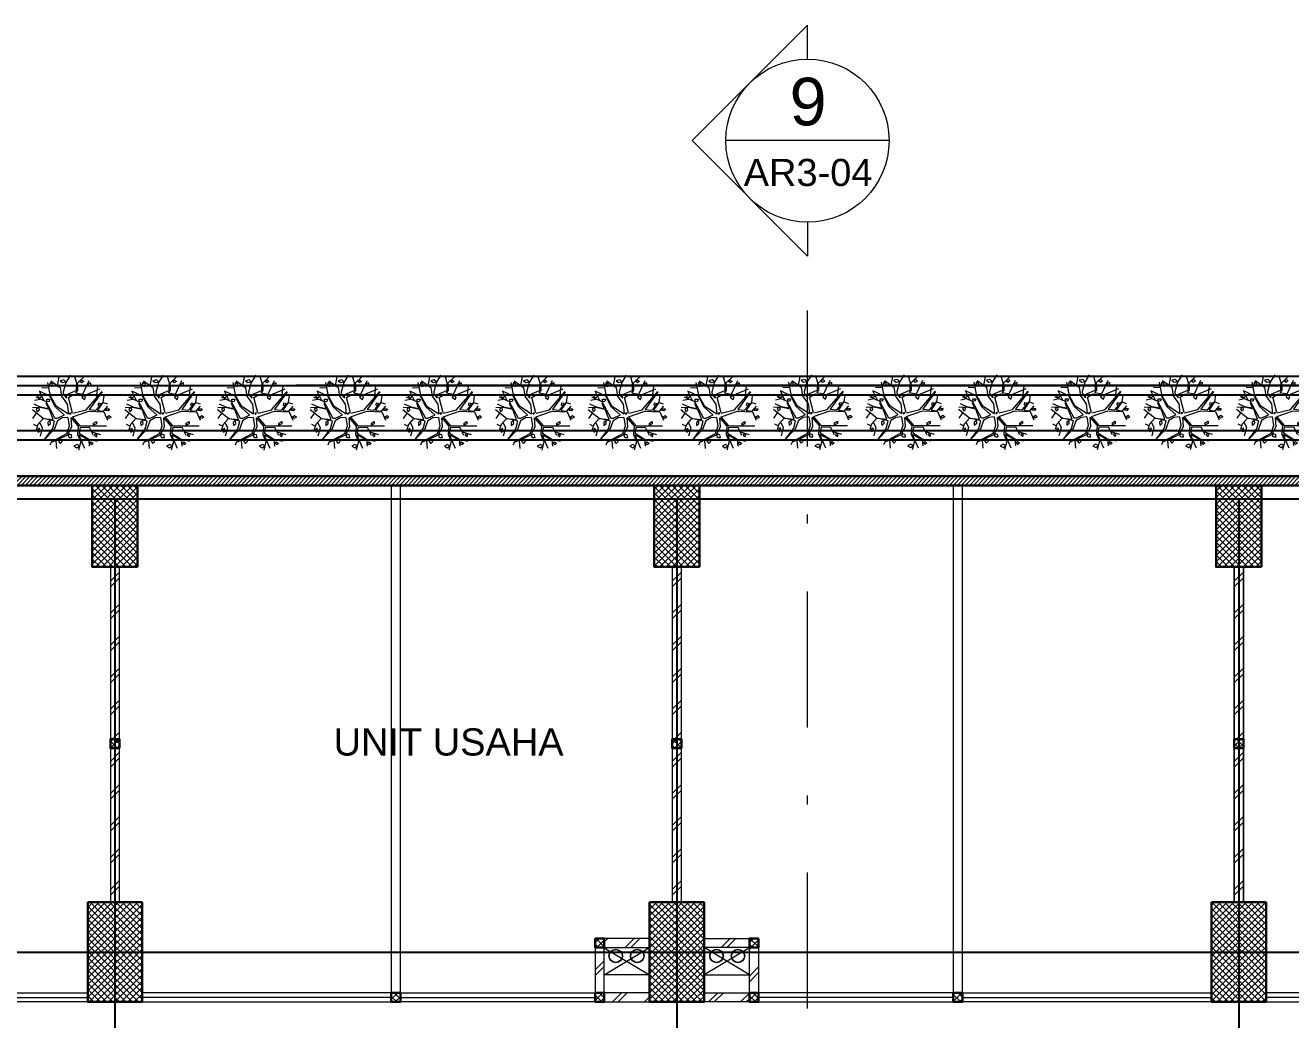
# Model space of a CAD drawing. Header units: millimetres. Extents: x -324 to 75, y -297 to 74.
# Drawn here: x -96.61 to -82.65, y 50.6 to 61.57 of the extents above; entities that cross this region are included whole.
import ezdxf
from ezdxf.enums import TextEntityAlignment as Align

# ---------------------------------------------------------------- set-up
doc = ezdxf.new("R2010")
doc.units = ezdxf.units.MM
doc.linetypes.add('DASHDOT', pattern=[1, 0.5, -0.25, 0, -0.25])
for name, color, linetype, lineweight in [('ars', 11, 'Continuous', 0), ('ars @ 1', 11, 'Continuous', 0), ('KOL', 1, 'Continuous', 30), ('KOLOM', 4, 'Continuous', 9), ('lan', 7, 'Continuous', 15), ('NOT', 7, 'Continuous', 20), ('POHON', 62, 'Continuous', 5), ('tem', 5, 'Continuous', 20)]:
    doc.layers.add(name, color=color, linetype=linetype, lineweight=lineweight)
doc.layers.add('as', color=1, linetype='Continuous', plot=False)
doc.styles.add('ATTR', font='romans.shx', dxfattribs={"width": 0.8, "height": 0.56})
doc.styles.add('S', font='simplex', dxfattribs={"width": 0.75})
doc.styles.get("Standard").update_dxf_attribs({"font": 'arial.ttf'})
pattern_1 = [(45, (-6.68285, 2.91774), (-0.1767767, 0.1767767), []), (45, (-6.62035, 2.91774), (-0.1767767, 0.1767767), [])]
pattern_2 = [(45, (1571.9781, -400.98545), (-0.176776695, 0.176776695), []), (45, (1572.0406, -400.98545), (-0.176776695, 0.176776695), [])]
pattern_3 = [(45, (1571.9781, -401.58545), (-0.176776695, 0.176776695), []), (45, (1572.0406, -401.58545), (-0.176776695, 0.176776695), [])]

# ---------------------------------------------------------------- blocks, each defined once
blk = doc.blocks.new('Npkr')
for p, q in [((0, 0.8485), (-0.8485, 0)), ((0, 0.6), (0, 0.8485)), ((0, -0.8485), (-0.8485, 0)), ((0.6, 0), (-0.6, 0)), ((0, -0.6), (0, -0.8485))]:
    blk.add_line(p, q)
blk.add_circle((0, 0), 0.6)
at = {"color": 5, "style": 'S', "width": 0.75, "flags": 4}
blk.add_attdef('NO', text='', height=0.3, dxfattribs=at).set_placement((0.0048, 0.1129), align=Align.CENTER)
at = {"style": 'S', "width": 0.75, "flags": 4}
blk.add_attdef('NOLBR', text='', height=0.2, dxfattribs=at).set_placement((0.0048, -0.3342), align=Align.CENTER)
blk = doc.blocks.new('k1')
at = {"layer": 'ars'}
h = blk.add_hatch(dxfattribs=at)
h.set_pattern_fill('_USER', color=256, scale=0.05, angle=45, double=1, pattern_type=0)
h.set_pattern_definition([(45, (0, -5), (-0.03535534, 0.03535534), []), (135, (0, -5), (-0.03535534, -0.03535534), [])])
h.paths.add_polyline_path([(-0.3, -0.55), (0.3, -0.55), (0.3, 0.55), (-0.3, 0.55)])
at = {"layer": 'KOL'}
blk.add_lwpolyline([(-0.3, -0.55), (0.3, -0.55), (0.3, 0.55), (-0.3, 0.55)], close=True, dxfattribs=at)
blk = doc.blocks.new('k3')
at = {"layer": 'ars'}
h = blk.add_hatch(dxfattribs=at)
h.set_pattern_fill('_USER', color=256, scale=0.05, angle=45, double=1, pattern_type=0)
h.set_pattern_definition([(45, (0, -5.05), (-0.03535534, 0.03535534), []), (135, (0, -5.05), (-0.03535534, -0.03535534), [])])
h.paths.add_polyline_path([(-0.25, -0.45), (0.25, -0.45), (0.25, 0.45), (-0.25, 0.45)])
at = {"layer": 'KOL'}
blk.add_lwpolyline([(-0.25, -0.45), (0.25, -0.45), (0.25, 0.45), (-0.25, 0.45)], close=True, dxfattribs=at)
blk = doc.blocks.new('bola-3')
at = {"layer": 'POHON'}
for p, q in [((-0.045, 2.245), (-0.318, 1.803)), ((-1.212, 1.009), (-1.377, 1.803)), ((-1.198, 1.908), (-0.648, 1.503)), ((-0.799, 1.609), (-0.703, 2.138)), ((-0.648, 1.503), (-0.566, 1.009)), ((-0.318, 1.803), (-0.469, 1.238)), ((0.177, 2.226), (0.328, 1.732)), ((0.315, 1.344), (0.328, 1.767)), ((0.356, 1.785), (0.37, 1.327)), ((0.387, 1.789), (0.731, 2.125)), ((0.686, 1.115), (1.057, 1.926)), ((1.553, 1.591), (1.47, 0.886)), ((-1.831, 0.815), (-2.161, 0.745)), ((-1.473, 0.674), (-2.065, 0.939)), ((-1.253, 1.009), (-1.872, 1.291)), ((-1.872, 1.274), (-1.625, 0.762)), ((-1.308, 1.468), (-1.721, 1.485)), ((-0.923, 0.357), (-1.253, 1.009)), ((-0.868, 0.392), (-1.212, 1.009)), ((-0.566, 1.009), (-0.236, 0.533)), ((-0.469, 1.238), (-0.442, 1.097)), ((-0.442, 1.097), (-0.277, 0.886)), ((-0.277, 0.886), (-0.249, 1.097)), ((-0.249, 1.097), (0.301, 1.344)), ((-0.153, 0.921), (0.177, 1.115)), ((0.081, 0.022), (-0.153, 0.921)), ((0.177, 1.115), (0.755, 1.044)), ((0.37, 1.327), (0.26, 1.203)), ((0.273, 1.203), (0.686, 1.115)), ((0.755, 1.044), (1.69, 1.432)), ((0.879, 0.198), (1.814, 1.274)), ((1.814, 1.256), (1.057, 0.216)), ((1.883, 0.639), (1.938, 1.044)), ((-1.652, -0.313), (-2.285, 0.198)), ((-1.845, 0.339), (-2.271, 0.322)), ((-2.051, 0.004), (-2.271, -0.313)), ((-2.202, 0.551), (-1.817, 0.374)), ((-1.281, 0.216), (-1.845, 0.339)), ((-1.817, 0.374), (-1.35, 0.286)), ((-0.937, -0.313), (-1.473, 0.674)), ((-1.363, 0.339), (-1.473, 0.568)), ((-1.35, 0.286), (-1.363, 0.339)), ((-1.061, -0.366), (-1.281, 0.216)), ((-0.414, -0.102), (-0.923, 0.357)), ((-0.167, -0.049), (-0.868, 0.392)), ((-0.236, 0.533), (-0.167, -0.031)), ((0.081, -0.207), (1.044, 0.128)), ((0.095, 0.004), (0.879, 0.198)), ((1.044, 0.128), (1.924, 0.075)), ((1.057, 0.216), (1.456, 0.18)), ((1.456, 0.18), (1.869, 0.639)), ((1.869, 0.639), (1.553, 0.18)), ((1.553, 0.163), (1.91, 0.128)), ((1.883, 0.639), (2.13, 0.551)), ((1.91, 0.128), (2.158, 0.41)), ((1.924, 0.075), (2.144, -0.419)), ((-1.996, -0.772), (-2.189, -0.666)), ((-1.955, -0.666), (-2.051, -0.983)), ((-1.652, -0.313), (-1.955, -0.666)), ((-1.845, -0.56), (-1.707, -0.86)), ((-0.978, -0.472), (-1.652, -0.313)), ((-1.639, -0.313), (-1.061, -0.366)), ((-1.088, -0.913), (-0.978, -0.472)), ((-0.813, -0.454), (-1.006, -0.966)), ((-0.827, -0.313), (-0.937, -0.313)), ((-0.414, -0.119), (-0.827, -0.313)), ((-0.524, -0.278), (-0.813, -0.454)), ((-0.194, -0.243), (-0.524, -0.278)), ((-0.194, -0.243), (-0.112, -0.754)), ((-0.015, -0.26), (0.411, -0.754)), ((-0.015, -0.278), (0.026, -0.807)), ((0.081, -0.225), (0.507, -0.736)), ((0.507, -0.736), (2.075, -0.736)), ((-1.707, -0.86), (-1.831, -1.354)), ((-1.625, -1.618), (-1.102, -0.913)), ((-1.006, -0.966), (-1.625, -1.6)), ((-0.277, -1.213), (-1.185, -1.706)), ((-0.208, -1.301), (-1.185, -1.724)), ((-0.112, -0.754), (-0.277, -1.213)), ((0.026, -0.807), (-0.208, -1.301)), ((0.411, -0.754), (0.37, -1.248)), ((0.37, -1.248), (0.562, -1.671)), ((0.438, -1.248), (0.782, -2.059)), ((0.452, -1.265), (1.03, -1.565)), ((0.521, -0.842), (0.466, -1.177)), ((0.466, -1.177), (1.03, -1.53)), ((0.521, -0.842), (1.057, -0.825)), ((1.057, -0.825), (1.291, -1.283)), ((1.195, -1.089), (1.731, -1.248)), ((-1.185, -1.724), (-1.253, -1.883)), ((-0.896, -1.618), (-0.854, -2.077)), ((0.562, -1.671), (0.425, -2.182)), ((1.03, -1.53), (1.539, -1.653)), ((1.03, -1.565), (1.057, -1.936))]:
    blk.add_line(p, q, dxfattribs=at)
for points in [[(-1.226, 1.803), (-1.267, 1.662), (-1.143, 1.573), (-1.102, 1.715)], [(-0.435, 1.966), (-0.641, 1.913), (-0.504, 1.807), (-0.311, 1.842)], [(0.49, 1.882), (0.641, 1.953), (0.738, 1.864), (0.614, 1.794)], [(1.155, 1.778), (1.001, 1.734), (1.001, 1.602), (1.155, 1.624)], [(-1.735, 1.009), (-1.886, 1.062), (-1.982, 0.956), (-1.845, 0.903)], [(-1.441, 0.676), (-1.441, 0.831), (-1.269, 0.831), (-1.303, 0.698)], [(0.691, 1.051), (0.622, 0.941), (0.794, 0.809), (0.846, 0.963)], [(-1.9, 0.322), (-2.051, 0.251), (-1.996, 0.11), (-1.872, 0.198)], [(-0.002, 0.022), (-0.07, 0.004), (-0.084, -0.049), (-0.029, -0.031)], [(1.671, 0.412), (1.585, 0.478), (1.62, 0.61), (1.706, 0.588)], [(2.034, 0.163), (2.075, 0.251), (2.254, 0.251), (2.171, 0.145)], [(-1.236, -0.454), (-1.374, -0.543), (-1.36, -0.719), (-1.222, -0.613)], [(1.319, -0.706), (1.319, -0.582), (1.484, -0.494), (1.484, -0.635)], [(2.099, -0.225), (2.237, -0.137), (2.347, -0.225), (2.223, -0.313)], [(-1.872, -0.878), (-1.982, -0.983), (-1.941, -1.107), (-1.831, -1.036)], [(-0.167, -1.261), (-0.167, -1.367), (-0.098, -1.42), (0.04, -1.42), (0.012, -1.279), (-0.07, -1.261)], [(1.43, -1.175), (1.379, -1.285), (1.482, -1.396), (1.534, -1.285)], [(-0.667, -1.528), (-0.753, -1.638), (-0.65, -1.792), (-0.53, -1.66)], [(0.485, -1.924), (0.347, -1.836), (0.158, -1.947), (0.33, -2.035)], [(1.069, -1.748), (1.173, -1.682), (1.293, -1.792), (1.19, -1.858)]]:
    blk.add_lwpolyline(points, close=True, dxfattribs=at)
at = {"layer": 'POHON', "style": 'ATTR', "width": 0.8, "flags": 9}
blk.add_attdef('ESTCODE', (-0.07, 0.004), '', height=0.00000926, dxfattribs=at)
blk = doc.blocks.new('K 10.10')
at = {"layer": 'ars'}
h = blk.add_hatch(dxfattribs=at)
h.set_pattern_fill('_USER', color=256, scale=0.05, angle=45, double=1, pattern_type=0)
h.set_pattern_definition([(45, (0, 0), (-0.035355339, 0.035355339), []), (135, (0, 0), (-0.035355339, -0.035355339), [])])
h.paths.add_polyline_path([(1560.538, 1380.407), (1560.638, 1380.407), (1560.638, 1380.507), (1560.538, 1380.507)])
at = {"layer": 'KOL'}
blk.add_lwpolyline([(1560.538, 1380.407), (1560.638, 1380.407), (1560.638, 1380.507), (1560.538, 1380.507)], close=True, dxfattribs=at)
blk = doc.blocks.new('A-2')
at = {"layer": 'ars'}
h = blk.add_hatch(dxfattribs=at)
h.set_pattern_fill('ANSI31', color=256, scale=0.01, angle=180, style=0)
h.set_pattern_definition([(225, (0.099944, 0.143103), (0.02245064, -0.02245064), [])])
h.paths.add_polyline_path([(25.067, 57.268), (-24.333, 57.268), (-24.333, 57.368), (25.067, 57.368)])
h = blk.add_hatch(dxfattribs=at)
h.set_pattern_fill('TEMBOK', color=256, scale=0.25)
h.set_pattern_definition([(225, (62.36715, 51.49274), (0.1767767, -0.1767767), []), (225, (62.30465, 51.49274), (0.1767767, -0.1767767), [])])
h.paths.add_polyline_path([(-11.983, 56.368), (-12.083, 56.368), (-12.083, 54.468), (-11.983, 54.468)])
h = blk.add_hatch(dxfattribs=at)
h.set_pattern_fill('TEMBOK', color=256, scale=0.25)
h.set_pattern_definition([(225, (68.56715, 51.49274), (0.1767767, -0.1767767), []), (225, (68.50465, 51.49274), (0.1767767, -0.1767767), [])])
h.paths.add_polyline_path([(-5.783, 56.368), (-5.883, 56.368), (-5.883, 54.468), (-5.783, 54.468)])
h = blk.add_hatch(dxfattribs=at)
h.set_pattern_fill('TEMBOK', color=256, scale=0.25)
h.set_pattern_definition([(225, (74.76715, 51.49274), (0.1767767, -0.1767767), []), (225, (74.70465, 51.49274), (0.1767767, -0.1767767), [])])
h.paths.add_polyline_path([(0.417, 56.368), (0.317, 56.368), (0.317, 54.468), (0.417, 54.468)])
h = blk.add_hatch(dxfattribs=at)
h.set_pattern_fill('TEMBOK', color=256, scale=0.25)
h.set_pattern_definition([(225, (62.36715, 53.39274), (0.1767767, -0.1767767), []), (225, (62.30465, 53.39274), (0.1767767, -0.1767767), [])])
h.paths.add_polyline_path([(-11.983, 54.368), (-12.083, 54.368), (-12.083, 52.668), (-11.983, 52.668)])
h = blk.add_hatch(dxfattribs=at)
h.set_pattern_fill('TEMBOK', color=256, scale=0.25)
h.set_pattern_definition([(225, (68.56715, 53.39274), (0.1767767, -0.1767767), []), (225, (68.50465, 53.39274), (0.1767767, -0.1767767), [])])
h.paths.add_polyline_path([(-5.783, 54.368), (-5.883, 54.368), (-5.883, 52.668), (-5.783, 52.668)])
h = blk.add_hatch(dxfattribs=at)
h.set_pattern_fill('TEMBOK', color=256, scale=0.25)
h.set_pattern_definition([(225, (74.76715, 53.39274), (0.1767767, -0.1767767), []), (225, (74.70465, 53.39274), (0.1767767, -0.1767767), [])])
h.paths.add_polyline_path([(0.417, 54.368), (0.317, 54.368), (0.317, 52.668), (0.417, 52.668)])
h = blk.add_hatch(dxfattribs=at)
h.set_pattern_fill('TEMBOK', color=256, scale=0.25)
h.set_pattern_definition(pattern_1)
h.paths.add_polyline_path([(-6.633, 51.668), (-6.733, 51.668), (-6.733, 52.168), (-6.633, 52.168)])
h = blk.add_hatch(dxfattribs=at)
h.set_pattern_fill('TEMBOK', color=256, scale=0.25)
h.set_pattern_definition(pattern_1)
h.paths.add_polyline_path([(-5.033, 51.668), (-4.933, 51.668), (-4.933, 52.168), (-5.033, 52.168)])
at = {"layer": 'ars @ 1'}
h = blk.add_hatch(dxfattribs=at)
h.set_pattern_fill('TEMBOK', color=256, scale=0.25)
h.set_pattern_definition(pattern_3)
h.paths.add_polyline_path([(-6.633, 52.168), (-6.633, 52.268), (-6.133, 52.268), (-6.133, 52.168)])
h = blk.add_hatch(dxfattribs=at)
h.set_pattern_fill('TEMBOK', color=256, scale=0.25)
h.set_pattern_definition(pattern_3)
h.paths.add_polyline_path([(-5.033, 52.168), (-5.033, 52.268), (-5.533, 52.268), (-5.533, 52.168)])
h = blk.add_hatch(dxfattribs=at)
h.set_pattern_fill('TEMBOK', color=256, scale=0.25)
h.set_pattern_definition(pattern_2)
h.paths.add_polyline_path([(-6.633, 51.568), (-6.633, 51.668), (-6.133, 51.668), (-6.133, 51.568)])
h = blk.add_hatch(dxfattribs=at)
h.set_pattern_fill('TEMBOK', color=256, scale=0.25)
h.set_pattern_definition(pattern_2)
h.paths.add_polyline_path([(-5.033, 51.568), (-5.033, 51.668), (-5.533, 51.668), (-5.533, 51.568)])
for p, q in [((-24.133, 58.368), (24.867, 58.368)), ((-10.033, 58.468), (-22.433, 58.468)), ((24.867, 58.468), (-10.033, 58.468)), ((24.867, 58.368), (-10.033, 58.368)), ((-24.033, 58.268), (24.767, 58.268)), ((24.767, 57.868), (-24.033, 57.868)), ((24.867, 57.768), (-24.133, 57.768))]:
    blk.add_line(p, q)
at = {"layer": 'ars'}
for centre, radius in [((-6.507, 52.076), 0.075), ((-6.507, 52.076), 0.071), ((-6.27, 52.076), 0.075), ((-6.27, 52.076), 0.071), ((-5.395, 52.076), 0.075), ((-5.395, 52.076), 0.071), ((-5.159, 52.076), 0.075), ((-5.159, 52.076), 0.071)]:
    blk.add_circle(centre, radius, dxfattribs=at)
at = {"layer": 'as'}
for p, q in [((-36.833, 57.118), (37.567, 57.118)), ((-12.033, 57.118), (-12.033, 44.018)), ((-5.833, 57.118), (-5.833, 44.018)), ((0.367, 57.118), (0.367, 44.018)), ((-36.833, 52.118), (37.567, 52.118))]:
    blk.add_line(p, q, dxfattribs=at)
at = {"layer": 'KOL'}
blk.add_lwpolyline([(25.067, 57.268), (-24.333, 57.268), (-24.333, 57.368), (25.067, 57.368)], close=True, dxfattribs=at)
at = {"layer": 'lan'}
for p, q in [((-6.633, 51.868), (-6.133, 52.168)), ((-6.633, 52.167), (-6.133, 51.868)), ((-5.033, 51.868), (-5.533, 52.168)), ((-5.032, 52.167), (-5.533, 51.868)), ((-6.133, 51.868), (-6.633, 51.868)), ((-5.533, 51.868), (-5.033, 51.868)), ((-15.083, 51.618), (-12.333, 51.618)), ((-8.983, 51.618), (-11.733, 51.618)), ((-8.883, 51.618), (-6.733, 51.618)), ((-2.783, 51.618), (-4.932, 51.618)), ((-2.683, 51.618), (0.067, 51.618)), ((3.417, 51.618), (0.667, 51.618))]:
    blk.add_line(p, q, dxfattribs=at)
for points in [[(-8.883, 57.268), (-8.983, 57.268), (-8.983, 51.668), (-8.883, 51.668)], [(-2.683, 57.268), (-2.783, 57.268), (-2.783, 51.668), (-2.683, 51.668)], [(-12.333, 51.668), (-12.333, 51.568), (-15.083, 51.568), (-15.083, 51.668)], [(-11.733, 51.668), (-11.733, 51.568), (-8.983, 51.568), (-8.983, 51.668)], [(-6.733, 51.668), (-6.733, 51.568), (-8.883, 51.568), (-8.883, 51.668)], [(-4.932, 51.668), (-4.932, 51.568), (-2.783, 51.568), (-2.783, 51.668)], [(0.067, 51.668), (0.067, 51.568), (-2.683, 51.568), (-2.683, 51.668)], [(0.667, 51.668), (0.667, 51.568), (3.417, 51.568), (3.417, 51.668)]]:
    blk.add_lwpolyline(points, close=True, dxfattribs=at)
at = {"layer": 'tem', "ltscale": 2}
for points in [[(-11.983, 56.368), (-12.083, 56.368), (-12.083, 54.468), (-11.983, 54.468)], [(-5.783, 56.368), (-5.883, 56.368), (-5.883, 54.468), (-5.783, 54.468)], [(0.317, 56.368), (0.417, 56.368), (0.417, 54.468), (0.317, 54.468)], [(0.417, 56.368), (0.317, 56.368), (0.317, 54.468), (0.417, 54.468)], [(-11.983, 54.368), (-12.083, 54.368), (-12.083, 52.668), (-11.983, 52.668)], [(-5.783, 54.368), (-5.883, 54.368), (-5.883, 52.668), (-5.783, 52.668)], [(0.317, 54.368), (0.417, 54.368), (0.417, 52.668), (0.317, 52.668)], [(0.417, 54.368), (0.317, 54.368), (0.317, 52.668), (0.417, 52.668)]]:
    blk.add_lwpolyline(points, close=True, dxfattribs=at)
at = {"layer": 'tem'}
for points in [[(-6.133, 52.268), (-6.633, 52.268), (-6.633, 52.168), (-6.133, 52.168)], [(-5.533, 52.268), (-5.033, 52.268), (-5.033, 52.168), (-5.533, 52.168)], [(-6.633, 52.168), (-6.733, 52.168), (-6.733, 51.668), (-6.633, 51.668)], [(-5.032, 52.168), (-4.933, 52.168), (-4.933, 51.668), (-5.032, 51.668)], [(-6.133, 51.668), (-6.633, 51.668), (-6.633, 51.568), (-6.133, 51.568)], [(-5.533, 51.668), (-5.032, 51.668), (-5.032, 51.568), (-5.533, 51.568)]]:
    blk.add_lwpolyline(points, close=True, dxfattribs=at)
at = {"layer": 'KOL', "xscale": -1}
for p in [(-12.033, 56.818), (-5.833, 56.818), (0.367, 56.818)]:
    blk.add_blockref('k3', p, dxfattribs=at)
at = {"layer": 'KOL', "xscale": -1, "rotation": 180}
for p in [(-12.033, 52.118), (-5.833, 52.118), (0.367, 52.118)]:
    blk.add_blockref('k1', p, dxfattribs=at)
at = {"layer": 'KOLOM', "extrusion": (0, 0, -1), "zscale": -1}
for p in [(-1548.555, -1326.039), (-1554.755, -1326.039), (-1560.955, -1326.039)]:
    blk.add_blockref('K 10.10', p, dxfattribs=at)
at = {"layer": 'KOLOM', "extrusion": (0, 0, -1), "xscale": -1, "zscale": -1, "rotation": 180}
for p in [(-1553.905, 1432.675), (-1555.605, 1432.675), (-1553.905, 1432.075), (-1555.606, 1432.075)]:
    blk.add_blockref('K 10.10', p, dxfattribs=at)
at = {"layer": 'KOLOM', "extrusion": (0, 0, -1), "zscale": -1, "rotation": 180}
for p in [(1569.521, 1432.075), (1563.321, 1432.075)]:
    blk.add_blockref('K 10.10', p, dxfattribs=at)
at = {"layer": 'POHON', "linetype": 'ByBlock', "lineweight": -3, "xscale": 0.1875, "yscale": 0.1875, "zscale": 0.1875}
for p in [(-12.515, 58.064), (-11.493, 58.064), (-10.471, 58.064), (-9.449, 58.064), (-8.427, 58.064), (-7.404, 58.064), (-6.382, 58.064), (-5.36, 58.064), (-4.34, 58.068), (-3.318, 58.068), (-2.296, 58.068), (-1.274, 58.068), (-0.251, 58.068), (0.771, 58.068)]:
    blk.add_blockref('bola-3', p, dxfattribs=at)

msp = doc.modelspace()

# ---------------------------------------------------------------- linework, layer by layer
at = {"layer": 'NOT', "linetype": 'DASHDOT', "ltscale": 3}
msp.add_line((-87.985, 44.524), (-87.985, 59.026), dxfattribs=at)

# ---------------------------------------------------------------- block references
msp.add_blockref('A-2', (-83.593, -0.772))
at = {"layer": 'NOT'}
ref = msp.add_blockref('Npkr', (-87.985, 60.299), dxfattribs=dict(at, xscale=1.499999999999996, yscale=1.499999999999996, zscale=1.499999999999996))
ref.add_attrib('NO', '9', dxfattribs={"layer": '0', "height": 0.525, "flags": 4}).set_placement((-87.978, 60.468), align=Align.CENTER)
ref.add_attrib('NOLBR', 'AR3-04', dxfattribs={"layer": '0', "height": 0.3, "flags": 4}).set_placement((-87.978, 59.798), align=Align.CENTER)

# ---------------------------------------------------------------- texts
at = {"layer": 'NOT', "insert": (-93.291, 53.815), "char_height": 0.3, "attachment_point": 1}
msp.add_mtext_dynamic_manual_height_columns('\\pi0.077964;UNIT USAHA', width=2.66173, gutter_width=1, heights=[0], dxfattribs=at)

doc.saveas('drawing.dxf')
